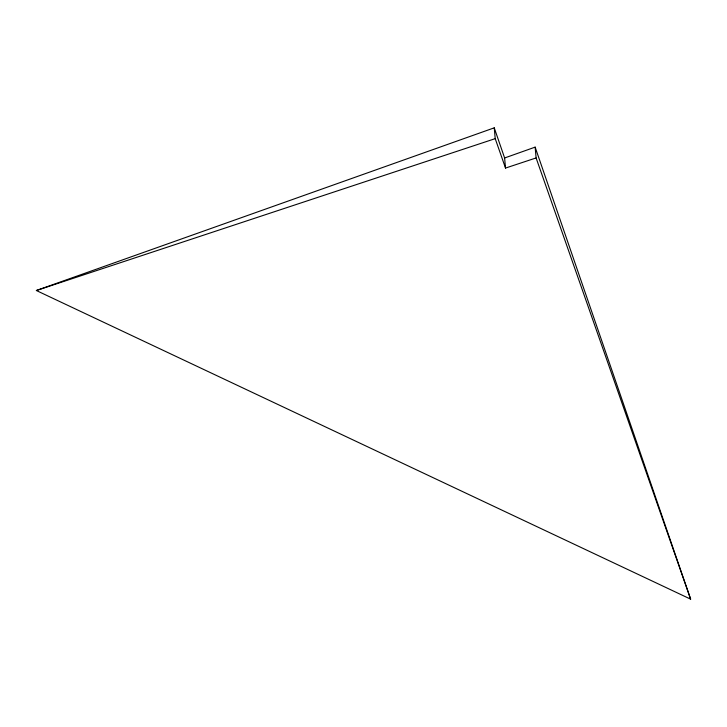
<?xml version="1.0" encoding="UTF-8"?>
<svg xmlns="http://www.w3.org/2000/svg" width="727" height="727" viewBox="0 0 727 727"><rect width="100%" height="100%" fill="white"/><g stroke="black" fill="none" stroke-linecap="round" stroke-linejoin="round"><path stroke-width="1.09" d="M535.145 147.127L690.65 599.166L36.35 290.518L494.251 127.834L504.62 157.977L505.519 168.064L536.108 157.941L535.145 147.127L504.62 157.977M36.35 290.518L495.214 138.648L494.251 127.834M536.108 157.941L690.65 599.166M495.214 138.648L505.519 168.064"/></g></svg>
